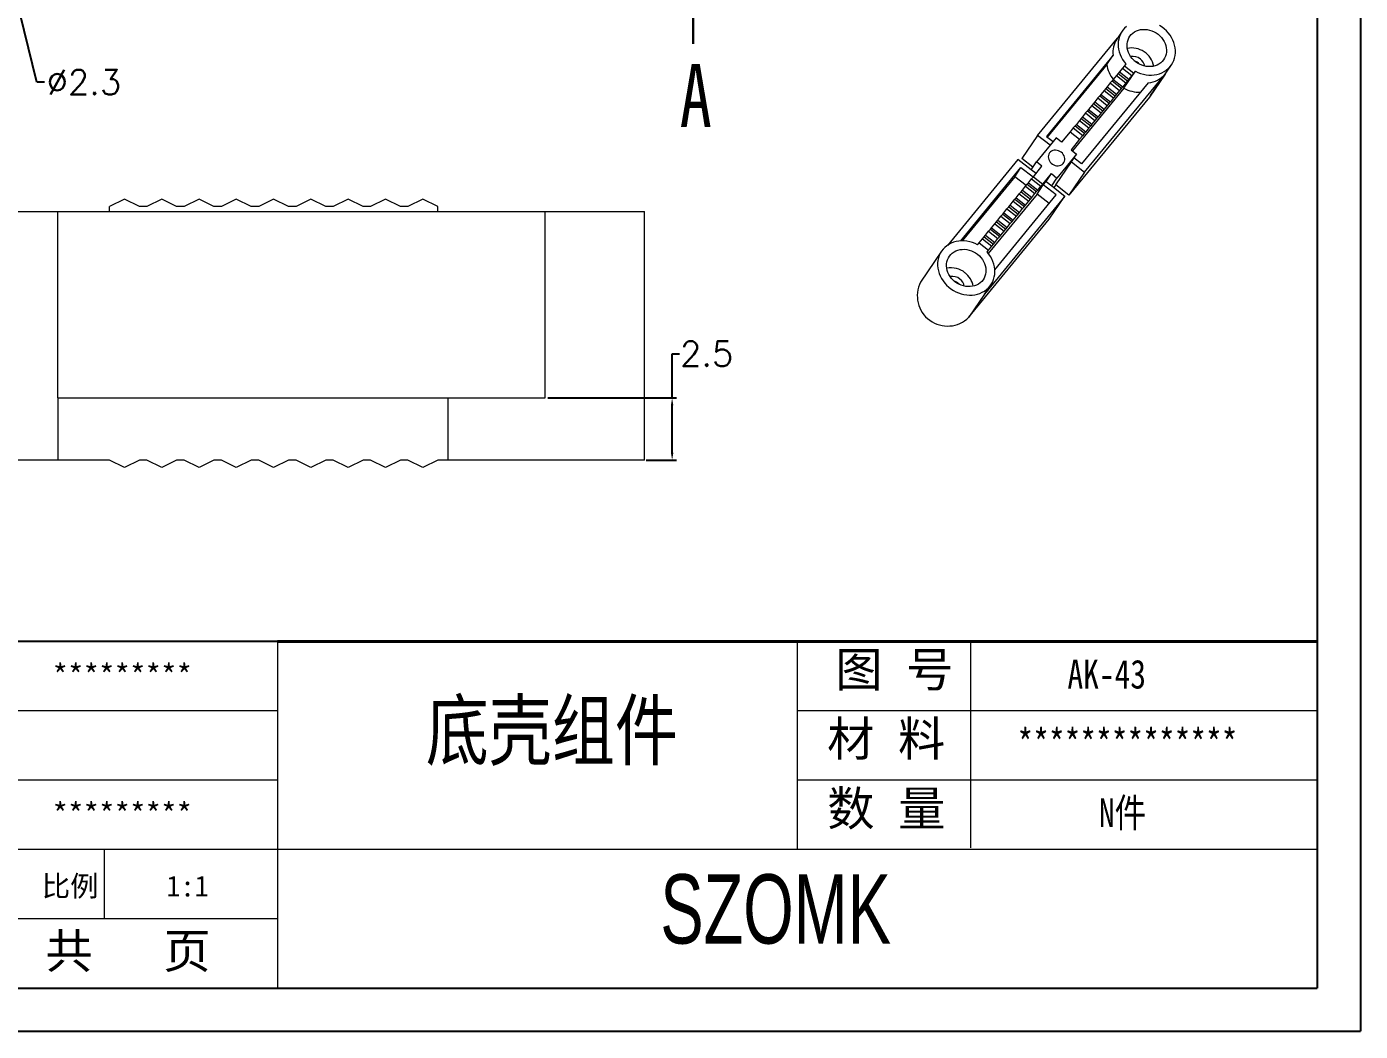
# Model space of a CAD drawing. Header units: inches. Extents: x 3735 to 5010, y 1126 to 1400.
# Drawn here: x 3785.3 to 3839, y 1125.7 to 1166.1 of the extents above; entities that cross this region are included whole.
import ezdxf

# ---------------------------------------------------------------- set-up
doc = ezdxf.new("R2010")
doc.units = ezdxf.units.IN
doc.header["$LTSCALE"] = 15
doc.layers.add('文字', color=81, linetype='Continuous')
doc.layers.add('粗实线', color=7, linetype='Continuous', lineweight=30)
doc.layers.add('细实线', color=3, linetype='Continuous', lineweight=9)
doc.styles.add('SLDTEXTSTYLE0', font='TXT', dxfattribs={"width": 0.75})
doc.styles.get("Standard").update_dxf_attribs({"font": 'txt', "bigfont": 'gbcbig.shx'})
doc.styles.add('宋体', font='', dxfattribs={"width": 0.8, "height": 3.5})
doc.styles.add('长仿宋', font='', dxfattribs={"width": 0.7, "height": 4})
doc.styles.get('宋体').set_extended_font_data('SimSun')
doc.styles.get('长仿宋').set_extended_font_data('SimSun')
doc.dimstyles.new('1.5', dxfattribs={"dimtxt": 1, "dimasz": 0.3, "dimexe": 0.18, "dimexo": 0.0625, "dimgap": 0.09, "dimtad": 0, "dimtih": 1, "dimtoh": 1, "dimdsep": 46, "dimtxsty": 'Standard', "dimcen": 0, "dimclrd": 3, "dimclre": 3, "dimadec": 0, "dimazin": 2, "dimtfac": 1, "dimtofl": 0, "dimtmove": 0, "dimatfit": 3, "dimfxl": 1, "dimtolj": 1, "dimtzin": 0, "dimarcsym": 0})

# ---------------------------------------------------------------- blocks, each defined once
blk = doc.blocks.new('*D287')
at = {"color": 3, "lineweight": -2}
for p, q in [((3785.746, 1163.836), (3784.531, 1168.768)), ((3786.046, 1163.836), (3785.746, 1163.836))]:
    blk.add_line(p, q, dxfattribs=at)
at = {"color": 3}
blk.add_solid([(3784.579, 1168.78), (3784.482, 1168.756), (3784.459, 1169.059)], dxfattribs=at)
at = {"layer": 'Defpoints', "color": 0}
for p in [(3783.908, 1171.292), (3784.459, 1169.059)]:
    blk.add_point(p, dxfattribs=at)
at = {"color": 0, "insert": (3787.636, 1163.836), "char_height": 1, "attachment_point": 5}
blk.add_mtext('\\A1;∅2.3', dxfattribs=at)
blk = doc.blocks.new('*D293')
at = {"color": 3, "lineweight": -2}
for p, q in [((3811.289, 1151.133), (3811.289, 1152.911)), ((3811.289, 1152.911), (3811.589, 1152.911)), ((3806.286, 1151.133), (3811.469, 1151.133)), ((3811.289, 1148.933), (3811.289, 1150.833)), ((3810.246, 1148.633), (3811.469, 1148.633))]:
    blk.add_line(p, q, dxfattribs=at)
at = {"color": 3}
for points in [[(3811.239, 1150.833), (3811.339, 1150.833), (3811.289, 1151.133)], [(3811.239, 1148.933), (3811.339, 1148.933), (3811.289, 1148.633)]]:
    blk.add_solid(points, dxfattribs=at)
at = {"layer": 'Defpoints', "color": 0}
for p in [(3806.224, 1151.133), (3810.184, 1148.633), (3811.289, 1148.633)]:
    blk.add_point(p, dxfattribs=at)
at = {"color": 0, "insert": (3812.679, 1152.911), "char_height": 1, "attachment_point": 5}
blk.add_mtext('\\A1;2.5', dxfattribs=at)

msp = doc.modelspace()

# ---------------------------------------------------------------- linework, layer by layer
for p, q in [((3838.964, 1198.813), (3838.964, 1125.657)), ((3837.222, 1197.071), (3837.222, 1127.398)), ((3795.418, 1141.333), (3774.516, 1141.333)), ((3738.176, 1127.398), (3837.222, 1127.398)), ((3735.499, 1125.657), (3838.964, 1125.657))]:
    msp.add_line(p, q)
at = {"color": 7, "linetype": 'Continuous', "lineweight": 30}
msp.add_line((3812.132, 1165.376), (3812.132, 1170.176), dxfattribs=at)
at = {"color": 7, "linetype": 'Continuous', "lineweight": 15}
for p, q in [((3825.988, 1161.696), (3829.195, 1165.605)), ((3829.382, 1165.882), (3829.172, 1165.571)), ((3829.021, 1164.921), (3826.339, 1161.652)), ((3828.769, 1164.548), (3829.021, 1164.921)), ((3828.769, 1164.548), (3826.372, 1161.627)), ((3829.4, 1164.405), (3829.276, 1164.247)), ((3829.474, 1164.489), (3829.4, 1164.405)), ((3829.4, 1164.405), (3829.778, 1164.11)), ((3829.54, 1164.569), (3829.474, 1164.489)), ((3829.474, 1164.489), (3829.852, 1164.193)), ((3830.53, 1163.295), (3831.37, 1164.537)), ((3830.437, 1163.812), (3827.756, 1160.544)), ((3827.876, 1160.218), (3831.11, 1164.16)), ((3828.906, 1163.802), (3828.781, 1163.644)), ((3828.979, 1163.885), (3828.906, 1163.802)), ((3828.906, 1163.802), (3829.283, 1163.506)), ((3829.029, 1163.946), (3828.979, 1163.885)), ((3828.979, 1163.885), (3829.357, 1163.59)), ((3829.153, 1164.104), (3829.029, 1163.946)), ((3829.029, 1163.946), (3829.407, 1163.65)), ((3829.227, 1164.187), (3829.153, 1164.104)), ((3829.153, 1164.104), (3829.531, 1163.808)), ((3829.276, 1164.247), (3829.227, 1164.187)), ((3829.227, 1164.187), (3829.605, 1163.891)), ((3829.276, 1164.247), (3829.654, 1163.952)), ((3829.531, 1163.808), (3829.407, 1163.65)), ((3829.456, 1163.59), (3829.918, 1164.273)), ((3829.605, 1163.891), (3829.531, 1163.808)), ((3829.654, 1163.952), (3829.605, 1163.891)), ((3829.778, 1164.11), (3829.654, 1163.952)), ((3829.852, 1164.193), (3829.778, 1164.11)), ((3829.918, 1164.273), (3829.852, 1164.193)), ((3831.11, 1164.16), (3830.48, 1163.228)), ((3829.456, 1163.59), (3827.391, 1161.073)), ((3828.484, 1163.282), (3828.411, 1163.199)), ((3828.534, 1163.342), (3828.484, 1163.282)), ((3828.484, 1163.282), (3828.862, 1162.986)), ((3828.658, 1163.5), (3828.534, 1163.342)), ((3828.534, 1163.342), (3828.912, 1163.047)), ((3828.732, 1163.584), (3828.658, 1163.5)), ((3828.658, 1163.5), (3829.036, 1163.205)), ((3828.781, 1163.644), (3828.732, 1163.584)), ((3828.732, 1163.584), (3829.11, 1163.288)), ((3828.781, 1163.644), (3829.159, 1163.348)), ((3829.11, 1163.288), (3829.036, 1163.205)), ((3829.159, 1163.348), (3829.11, 1163.288)), ((3829.283, 1163.506), (3829.159, 1163.348)), ((3829.357, 1163.59), (3829.283, 1163.506)), ((3829.407, 1163.65), (3829.357, 1163.59)), ((3830.53, 1163.295), (3830.48, 1163.228)), ((3830.48, 1163.228), (3827.246, 1159.287)), ((3828.039, 1162.739), (3827.99, 1162.679)), ((3828.163, 1162.897), (3828.039, 1162.739)), ((3828.039, 1162.739), (3828.417, 1162.443)), ((3828.237, 1162.98), (3828.163, 1162.897)), ((3828.163, 1162.897), (3828.541, 1162.601)), ((3828.286, 1163.041), (3828.237, 1162.98)), ((3828.237, 1162.98), (3828.615, 1162.685)), ((3828.411, 1163.199), (3828.286, 1163.041)), ((3828.286, 1163.041), (3828.664, 1162.745)), ((3828.411, 1163.199), (3828.788, 1162.903)), ((3828.664, 1162.745), (3828.615, 1162.685)), ((3828.788, 1162.903), (3828.664, 1162.745)), ((3828.862, 1162.986), (3828.788, 1162.903)), ((3828.912, 1163.047), (3828.862, 1162.986)), ((3829.036, 1163.205), (3828.912, 1163.047)), ((3827.668, 1162.294), (3827.544, 1162.136)), ((3827.742, 1162.377), (3827.668, 1162.294)), ((3827.668, 1162.294), (3828.046, 1161.998)), ((3827.792, 1162.437), (3827.742, 1162.377)), ((3827.742, 1162.377), (3828.12, 1162.081)), ((3827.916, 1162.595), (3827.792, 1162.437)), ((3827.792, 1162.437), (3828.169, 1162.142)), ((3827.99, 1162.679), (3827.916, 1162.595)), ((3827.916, 1162.595), (3828.293, 1162.3)), ((3827.99, 1162.679), (3828.367, 1162.383)), ((3828.293, 1162.3), (3828.169, 1162.142)), ((3828.367, 1162.383), (3828.293, 1162.3)), ((3828.417, 1162.443), (3828.367, 1162.383)), ((3828.541, 1162.601), (3828.417, 1162.443)), ((3828.615, 1162.685), (3828.541, 1162.601)), ((3825.988, 1161.696), (3825.358, 1160.765)), ((3826.492, 1161.302), (3825.988, 1161.696)), ((3826.339, 1161.652), (3826.607, 1161.443)), ((3827.297, 1161.834), (3826.953, 1161.416)), ((3827.421, 1161.992), (3827.297, 1161.834)), ((3827.297, 1161.834), (3827.674, 1161.539)), ((3827.495, 1162.075), (3827.421, 1161.992)), ((3827.421, 1161.992), (3827.799, 1161.696)), ((3827.544, 1162.136), (3827.495, 1162.075)), ((3827.495, 1162.075), (3827.872, 1161.78)), ((3827.544, 1162.136), (3827.922, 1161.84)), ((3827.799, 1161.696), (3827.674, 1161.539)), ((3827.872, 1161.78), (3827.799, 1161.696)), ((3827.922, 1161.84), (3827.872, 1161.78)), ((3828.046, 1161.998), (3827.922, 1161.84)), ((3828.12, 1162.081), (3828.046, 1161.998)), ((3828.169, 1162.142), (3828.12, 1162.081)), ((3826.729, 1161.591), (3825.937, 1160.626)), ((3826.953, 1161.416), (3826.729, 1161.591)), ((3827.674, 1161.539), (3827.331, 1161.12)), ((3827.331, 1161.12), (3827.555, 1160.945)), ((3825.196, 1160.731), (3822.357, 1157.271)), ((3825.727, 1160.315), (3825.196, 1160.731)), ((3825.798, 1160.42), (3825.358, 1160.765)), ((3825.727, 1160.315), (3825.937, 1160.626)), ((3826.161, 1160.45), (3825.937, 1160.626)), ((3826.715, 1159.702), (3827.345, 1160.634)), ((3827.555, 1160.945), (3826.763, 1159.979)), ((3827.345, 1160.634), (3827.555, 1160.945)), ((3827.345, 1160.634), (3827.876, 1160.218)), ((3827.756, 1160.544), (3827.447, 1160.785)), ((3822.893, 1157.451), (3825.317, 1160.406)), ((3825.065, 1160.033), (3822.948, 1157.453)), ((3825.065, 1160.033), (3825.317, 1160.406)), ((3825.522, 1159.675), (3825.065, 1160.033)), ((3825.317, 1160.406), (3825.808, 1160.021)), ((3825.924, 1160.161), (3825.727, 1160.315)), ((3825.744, 1159.949), (3825.818, 1160.032)), ((3825.818, 1160.032), (3826.161, 1160.45)), ((3825.818, 1160.032), (3826.196, 1159.736)), ((3826.196, 1159.736), (3826.539, 1160.155)), ((3826.329, 1159.844), (3826.539, 1160.155)), ((3826.539, 1160.155), (3826.763, 1159.979)), ((3827.876, 1160.218), (3827.246, 1159.287)), ((3825.323, 1159.429), (3825.373, 1159.489)), ((3825.373, 1159.489), (3825.497, 1159.647)), ((3825.373, 1159.489), (3825.75, 1159.194)), ((3825.497, 1159.647), (3825.571, 1159.73)), ((3825.497, 1159.647), (3825.875, 1159.351)), ((3825.571, 1159.73), (3825.62, 1159.791)), ((3825.571, 1159.73), (3825.948, 1159.435)), ((3825.62, 1159.791), (3825.744, 1159.949)), ((3825.62, 1159.791), (3825.998, 1159.495)), ((3825.744, 1159.949), (3826.122, 1159.653)), ((3825.948, 1159.435), (3825.998, 1159.495)), ((3825.962, 1159.331), (3826.214, 1159.704)), ((3825.998, 1159.495), (3826.122, 1159.653)), ((3826.122, 1159.653), (3826.196, 1159.736)), ((3826.214, 1159.704), (3826.329, 1159.844)), ((3826.733, 1159.297), (3826.214, 1159.704)), ((3826.329, 1159.844), (3826.553, 1159.669)), ((3826.553, 1159.669), (3826.763, 1159.979)), ((3826.553, 1159.669), (3827.085, 1159.253)), ((3826.715, 1159.702), (3826.635, 1159.605)), ((3827.246, 1159.287), (3826.715, 1159.702)), ((3789.264, 1159.133), (3788.664, 1158.833)), ((3789.864, 1158.833), (3789.264, 1159.133)), ((3790.764, 1159.133), (3790.164, 1158.833)), ((3791.364, 1158.833), (3790.764, 1159.133)), ((3792.264, 1159.133), (3791.664, 1158.833)), ((3792.864, 1158.833), (3792.264, 1159.133)), ((3793.764, 1159.133), (3793.164, 1158.833)), ((3794.364, 1158.833), (3793.764, 1159.133)), ((3795.264, 1159.133), (3794.664, 1158.833)), ((3795.864, 1158.833), (3795.264, 1159.133)), ((3796.764, 1159.133), (3796.164, 1158.833)), ((3797.364, 1158.833), (3796.764, 1159.133)), ((3798.264, 1159.133), (3797.664, 1158.833)), ((3798.864, 1158.833), (3798.264, 1159.133)), ((3799.764, 1159.133), (3799.164, 1158.833)), ((3800.364, 1158.833), (3799.764, 1159.133)), ((3801.264, 1159.133), (3800.664, 1158.833)), ((3801.864, 1158.833), (3801.264, 1159.133)), ((3827.085, 1159.253), (3823.851, 1155.312)), ((3825.962, 1159.331), (3824.002, 1156.943)), ((3824.266, 1156.29), (3826.733, 1159.297)), ((3824.878, 1158.886), (3825.002, 1159.044)), ((3825.002, 1159.044), (3825.076, 1159.127)), ((3825.002, 1159.044), (3825.38, 1158.748)), ((3825.076, 1159.127), (3825.125, 1159.187)), ((3825.076, 1159.127), (3825.454, 1158.832)), ((3825.125, 1159.187), (3825.249, 1159.345)), ((3825.125, 1159.187), (3825.503, 1158.892)), ((3825.249, 1159.345), (3825.323, 1159.429)), ((3825.249, 1159.345), (3825.627, 1159.05)), ((3825.323, 1159.429), (3825.701, 1159.133)), ((3825.503, 1158.892), (3825.627, 1159.05)), ((3825.627, 1159.05), (3825.701, 1159.133)), ((3825.701, 1159.133), (3825.75, 1159.194)), ((3825.75, 1159.194), (3825.875, 1159.351)), ((3825.875, 1159.351), (3825.948, 1159.435)), ((3826.448, 1158.95), (3825.962, 1159.331)), ((3826.454, 1158.321), (3827.085, 1159.253)), ((3781.784, 1158.633), (3786.584, 1158.633)), ((3786.584, 1151.133), (3786.584, 1158.633)), ((3786.584, 1158.633), (3806.184, 1158.633)), ((3788.664, 1158.633), (3788.664, 1158.833)), ((3790.164, 1158.833), (3789.864, 1158.833)), ((3791.664, 1158.833), (3791.364, 1158.833)), ((3793.164, 1158.833), (3792.864, 1158.833)), ((3794.664, 1158.833), (3794.364, 1158.833)), ((3796.164, 1158.833), (3795.864, 1158.833)), ((3797.664, 1158.833), (3797.364, 1158.833)), ((3799.164, 1158.833), (3798.864, 1158.833)), ((3800.664, 1158.833), (3800.364, 1158.833)), ((3801.864, 1158.633), (3801.864, 1158.833)), ((3806.184, 1151.133), (3806.184, 1158.633)), ((3806.184, 1158.633), (3810.184, 1158.633)), ((3810.184, 1148.633), (3810.184, 1158.633)), ((3824.383, 1158.283), (3824.507, 1158.44)), ((3824.507, 1158.44), (3824.581, 1158.524)), ((3824.507, 1158.44), (3824.885, 1158.145)), ((3824.581, 1158.524), (3824.63, 1158.584)), ((3824.581, 1158.524), (3824.959, 1158.228)), ((3824.63, 1158.584), (3824.755, 1158.742)), ((3824.63, 1158.584), (3825.008, 1158.289)), ((3824.755, 1158.742), (3824.828, 1158.826)), ((3824.755, 1158.742), (3825.132, 1158.447)), ((3824.828, 1158.826), (3824.878, 1158.886)), ((3824.828, 1158.826), (3825.206, 1158.53)), ((3824.878, 1158.886), (3825.256, 1158.59)), ((3825.008, 1158.289), (3825.132, 1158.447)), ((3825.132, 1158.447), (3825.206, 1158.53)), ((3825.206, 1158.53), (3825.256, 1158.59)), ((3825.256, 1158.59), (3825.38, 1158.748)), ((3825.38, 1158.748), (3825.454, 1158.832)), ((3825.454, 1158.832), (3825.503, 1158.892)), ((3823.221, 1154.38), (3826.454, 1158.321)), ((3824.012, 1157.837), (3824.086, 1157.921)), ((3824.086, 1157.921), (3824.135, 1157.981)), ((3824.086, 1157.921), (3824.464, 1157.625)), ((3824.135, 1157.981), (3824.26, 1158.139)), ((3824.135, 1157.981), (3824.513, 1157.685)), ((3824.26, 1158.139), (3824.333, 1158.222)), ((3824.26, 1158.139), (3824.637, 1157.843)), ((3824.333, 1158.222), (3824.383, 1158.283)), ((3824.333, 1158.222), (3824.711, 1157.927)), ((3824.383, 1158.283), (3824.761, 1157.987)), ((3824.637, 1157.843), (3824.711, 1157.927)), ((3824.711, 1157.927), (3824.761, 1157.987)), ((3824.761, 1157.987), (3824.885, 1158.145)), ((3824.885, 1158.145), (3824.959, 1158.228)), ((3824.959, 1158.228), (3825.008, 1158.289)), ((3823.575, 1157.297), (3823.641, 1157.378)), ((3823.641, 1157.378), (3823.765, 1157.536)), ((3823.641, 1157.378), (3824.018, 1157.082)), ((3823.765, 1157.536), (3823.839, 1157.619)), ((3823.765, 1157.536), (3824.142, 1157.24)), ((3823.839, 1157.619), (3823.888, 1157.679)), ((3823.839, 1157.619), (3824.216, 1157.323)), ((3823.888, 1157.679), (3824.012, 1157.837)), ((3823.888, 1157.679), (3824.266, 1157.384)), ((3824.012, 1157.837), (3824.39, 1157.542)), ((3824.216, 1157.323), (3824.266, 1157.384)), ((3824.266, 1157.384), (3824.39, 1157.542)), ((3824.39, 1157.542), (3824.464, 1157.625)), ((3824.464, 1157.625), (3824.513, 1157.685)), ((3824.513, 1157.685), (3824.637, 1157.843)), ((3822.123, 1157.034), (3821.283, 1155.791)), ((3823.952, 1157.002), (3824.018, 1157.082)), ((3824.018, 1157.082), (3824.142, 1157.24)), ((3824.142, 1157.24), (3824.216, 1157.323)), ((3823.851, 1155.312), (3823.221, 1154.38)), ((3823.851, 1155.312), (3823.901, 1155.378)), ((3823.901, 1155.378), (3824.111, 1155.689)), ((3786.584, 1151.133), (3806.184, 1151.133)), ((3786.584, 1151.133), (3786.584, 1148.633)), ((3802.264, 1151.133), (3802.264, 1148.633)), ((3786.584, 1148.633), (3781.784, 1148.633)), ((3788.664, 1148.633), (3786.584, 1148.633)), ((3789.264, 1148.333), (3788.664, 1148.633)), ((3789.864, 1148.633), (3789.264, 1148.333)), ((3790.164, 1148.633), (3789.864, 1148.633)), ((3790.764, 1148.333), (3790.164, 1148.633)), ((3791.364, 1148.633), (3790.764, 1148.333)), ((3791.664, 1148.633), (3791.364, 1148.633)), ((3792.264, 1148.333), (3791.664, 1148.633)), ((3792.864, 1148.633), (3792.264, 1148.333)), ((3793.164, 1148.633), (3792.864, 1148.633)), ((3793.764, 1148.333), (3793.164, 1148.633)), ((3794.364, 1148.633), (3793.764, 1148.333)), ((3794.664, 1148.633), (3794.364, 1148.633)), ((3795.264, 1148.333), (3794.664, 1148.633)), ((3795.864, 1148.633), (3795.264, 1148.333)), ((3796.164, 1148.633), (3795.864, 1148.633)), ((3796.764, 1148.333), (3796.164, 1148.633)), ((3797.364, 1148.633), (3796.764, 1148.333)), ((3797.664, 1148.633), (3797.364, 1148.633)), ((3798.264, 1148.333), (3797.664, 1148.633)), ((3798.864, 1148.633), (3798.264, 1148.333)), ((3799.164, 1148.633), (3798.864, 1148.633)), ((3799.764, 1148.333), (3799.164, 1148.633)), ((3800.364, 1148.633), (3799.764, 1148.333)), ((3800.664, 1148.633), (3800.364, 1148.633)), ((3801.264, 1148.333), (3800.664, 1148.633)), ((3801.864, 1148.633), (3801.264, 1148.333)), ((3802.264, 1148.633), (3801.864, 1148.633)), ((3810.184, 1148.633), (3802.264, 1148.633))]:
    msp.add_line(p, q, dxfattribs=at)
at = {"color": 7, "linetype": 'Continuous', "lineweight": 15, "flags": 128}
for points in [[(3829.559, 1166.076), (3829.485, 1166.008), (3829.419, 1165.932), (3829.361, 1165.85), (3829.313, 1165.762), (3829.275, 1165.669), (3829.248, 1165.571), (3829.23, 1165.47), (3829.224, 1165.367), (3829.228, 1165.262), (3829.243, 1165.157), (3829.268, 1165.052), (3829.303, 1164.949), (3829.349, 1164.848), (3829.404, 1164.75), (3829.468, 1164.657), (3829.54, 1164.569)], [(3829.922, 1164.656), (3829.85, 1164.719), (3829.785, 1164.788), (3829.727, 1164.863), (3829.679, 1164.943), (3829.64, 1165.026), (3829.611, 1165.112), (3829.592, 1165.199), (3829.584, 1165.287), (3829.587, 1165.373), (3829.6, 1165.457), (3829.624, 1165.537), (3829.658, 1165.614), (3829.701, 1165.684), (3829.754, 1165.749), (3829.815, 1165.806), (3829.884, 1165.855), (3829.959, 1165.895), (3830.04, 1165.926), (3830.126, 1165.947), (3830.215, 1165.958), (3830.306, 1165.959), (3830.398, 1165.95), (3830.49, 1165.931), (3830.58, 1165.903), (3830.667, 1165.865), (3830.751, 1165.818), (3830.829, 1165.762), (3830.902, 1165.7), (3830.967, 1165.63), (3831.024, 1165.555), (3831.072, 1165.475), (3831.111, 1165.392), (3831.14, 1165.306), (3831.159, 1165.219), (3831.167, 1165.132), (3831.165, 1165.046), (3831.151, 1164.962), (3831.128, 1164.881), (3831.094, 1164.805), (3831.05, 1164.734), (3830.997, 1164.67), (3830.936, 1164.613), (3830.867, 1164.564), (3830.792, 1164.524), (3830.711, 1164.493), (3830.625, 1164.472), (3830.537, 1164.46), (3830.445, 1164.459), (3830.353, 1164.468), (3830.262, 1164.487), (3830.171, 1164.516), (3830.084, 1164.554), (3830, 1164.601), (3829.922, 1164.656)], [(3829.918, 1164.273), (3830.022, 1164.224), (3830.129, 1164.183), (3830.238, 1164.152), (3830.349, 1164.13), (3830.46, 1164.119), (3830.57, 1164.118), (3830.679, 1164.127), (3830.784, 1164.146), (3830.886, 1164.174), (3830.983, 1164.213), (3831.074, 1164.261), (3831.159, 1164.317), (3831.237, 1164.382), (3831.307, 1164.455), (3831.368, 1164.534), (3831.419, 1164.62), (3831.461, 1164.711), (3831.493, 1164.807), (3831.515, 1164.907), (3831.526, 1165.009), (3831.526, 1165.113), (3831.516, 1165.218), (3831.495, 1165.323), (3831.464, 1165.428), (3831.422, 1165.53), (3831.371, 1165.629), (3831.311, 1165.724), (3831.242, 1165.814), (3831.165, 1165.899), (3831.08, 1165.977), (3830.989, 1166.048), (3830.893, 1166.112)], [(3826.936, 1161.017), (3826.884, 1161.051), (3826.828, 1161.076), (3826.77, 1161.093), (3826.711, 1161.099), (3826.652, 1161.096), (3826.597, 1161.082), (3826.547, 1161.059), (3826.503, 1161.027), (3826.467, 1160.987), (3826.439, 1160.941), (3826.422, 1160.89), (3826.415, 1160.835), (3826.419, 1160.779), (3826.433, 1160.723), (3826.458, 1160.669), (3826.491, 1160.619), (3826.533, 1160.574), (3826.582, 1160.536), (3826.636, 1160.506), (3826.693, 1160.485), (3826.752, 1160.473), (3826.811, 1160.472), (3826.868, 1160.481), (3826.921, 1160.499), (3826.969, 1160.527), (3827.009, 1160.563), (3827.041, 1160.606), (3827.063, 1160.655), (3827.075, 1160.708), (3827.077, 1160.763), (3827.068, 1160.82), (3827.048, 1160.875), (3827.019, 1160.927), (3826.981, 1160.975), (3826.936, 1161.017)], [(3823.575, 1157.297), (3823.471, 1157.347), (3823.364, 1157.388), (3823.254, 1157.419), (3823.143, 1157.44), (3823.032, 1157.452), (3822.922, 1157.453), (3822.814, 1157.444), (3822.708, 1157.425), (3822.606, 1157.396), (3822.509, 1157.358), (3822.418, 1157.31), (3822.333, 1157.253), (3822.255, 1157.189), (3822.186, 1157.116), (3822.125, 1157.037), (3822.073, 1156.951), (3822.031, 1156.86), (3821.999, 1156.764), (3821.977, 1156.664), (3821.966, 1156.562), (3821.966, 1156.457), (3821.976, 1156.352), (3821.997, 1156.247), (3822.029, 1156.143), (3822.07, 1156.041), (3822.121, 1155.942), (3822.182, 1155.847), (3822.251, 1155.757), (3822.328, 1155.672), (3822.412, 1155.593), (3822.503, 1155.522), (3822.6, 1155.459), (3822.701, 1155.404), (3822.807, 1155.358), (3822.915, 1155.321), (3823.025, 1155.294), (3823.136, 1155.276), (3823.247, 1155.269), (3823.356, 1155.272), (3823.464, 1155.285), (3823.568, 1155.308), (3823.668, 1155.341), (3823.763, 1155.384), (3823.851, 1155.435), (3823.933, 1155.495), (3824.008, 1155.563), (3824.074, 1155.638), (3824.131, 1155.721), (3824.179, 1155.809), (3824.217, 1155.902), (3824.245, 1155.999), (3824.262, 1156.1), (3824.269, 1156.204), (3824.265, 1156.308), (3824.25, 1156.414), (3824.225, 1156.518), (3824.189, 1156.622), (3824.144, 1156.723), (3824.089, 1156.82), (3824.025, 1156.913), (3823.952, 1157.002)], [(3822.663, 1155.808), (3822.591, 1155.871), (3822.526, 1155.94), (3822.468, 1156.015), (3822.42, 1156.095), (3822.381, 1156.178), (3822.352, 1156.264), (3822.333, 1156.351), (3822.325, 1156.439), (3822.328, 1156.525), (3822.341, 1156.609), (3822.365, 1156.689), (3822.399, 1156.766), (3822.442, 1156.836), (3822.495, 1156.901), (3822.556, 1156.958), (3822.625, 1157.007), (3822.7, 1157.047), (3822.781, 1157.078), (3822.867, 1157.099), (3822.956, 1157.11), (3823.047, 1157.112), (3823.139, 1157.103), (3823.231, 1157.084), (3823.321, 1157.055), (3823.409, 1157.017), (3823.492, 1156.97), (3823.571, 1156.914), (3823.643, 1156.852), (3823.708, 1156.782), (3823.765, 1156.707), (3823.814, 1156.627), (3823.853, 1156.544), (3823.882, 1156.458), (3823.9, 1156.371), (3823.908, 1156.284), (3823.906, 1156.198), (3823.893, 1156.114), (3823.869, 1156.033), (3823.835, 1155.957), (3823.791, 1155.886), (3823.739, 1155.822), (3823.677, 1155.765), (3823.609, 1155.716), (3823.533, 1155.676), (3823.452, 1155.645), (3823.367, 1155.624), (3823.278, 1155.612), (3823.187, 1155.611), (3823.095, 1155.62), (3823.003, 1155.639), (3822.913, 1155.668), (3822.825, 1155.706), (3822.742, 1155.753), (3822.663, 1155.808)]]:
    msp.add_lwpolyline(points, dxfattribs=at)
at = {"color": 7, "linetype": 'Continuous', "lineweight": 15}
for centre, radius, start, end in [((3829.962, 1165.045), 0.949, 146.37, 187.5331), ((3829.768, 1164.31), 0.902, 10.6778, 101.1783), ((3829.815, 1164.388), 0.484, 51.1355, 100.546), ((3829.966, 1164.705), 1.207, 187.4702, 219.0363), ((3829.7, 1164.211), 0.516, 41.6312, 70.2249), ((3829.835, 1164.39), 0.471, 10.8378, 52.8743), ((3830.354, 1164.799), 0.99, 274.8334, 319.7888), ((3830.071, 1164.725), 1.291, 241.5361, 272.5261), ((3822.511, 1155.485), 0.881, 50.952, 101.6233), ((3822.362, 1155.237), 1.213, 152.7979, 315.0843), ((3822.556, 1155.541), 0.484, 51.1355, 100.546), ((3822.441, 1155.363), 0.516, 41.6314, 70.2247), ((3822.576, 1155.542), 0.471, 10.8378, 52.8743), ((3822.536, 1155.475), 0.874, 10.1981, 52.6055)]:
    msp.add_arc(centre, radius, start, end, dxfattribs=at)
at = {"layer": '粗实线', "color": 7, "lineweight": 40}
msp.add_line((3837.222, 1141.333), (3795.418, 1141.333), dxfattribs=at)
at = {"layer": '细实线', "color": 7}
for p, q in [((3795.418, 1141.333), (3795.418, 1127.398)), ((3816.32, 1141.333), (3816.32, 1132.972)), ((3823.287, 1141.333), (3823.287, 1133.031)), ((3795.418, 1138.546), (3774.516, 1138.546)), ((3837.222, 1138.546), (3816.32, 1138.546)), ((3795.418, 1135.759), (3774.516, 1135.759)), ((3837.222, 1135.759), (3816.32, 1135.759)), ((3837.222, 1132.972), (3774.516, 1132.972)), ((3788.451, 1132.972), (3788.451, 1130.185)), ((3795.418, 1130.185), (3774.516, 1130.185))]:
    msp.add_line(p, q, dxfattribs=at)

# ---------------------------------------------------------------- texts
at = {"color": 7, "linetype": 'Continuous', "insert": (3811.591, 1164.567), "char_height": 2.54, "attachment_point": 1, "style": 'SLDTEXTSTYLE0'}
msp.add_mtext('A', dxfattribs=at)
at = {"char_height": 0.91653, "width": 520.9074, "attachment_point": 1}
for insert in [(3786.372, 1140.424), (3786.372, 1134.85)]:
    msp.add_mtext('{\\fSimHei|b0|i0|c134|p49;*********}', dxfattribs=dict(at, insert=insert))
at = {"layer": '文字', "color": 0, "attachment_point": 1, "style": '宋体'}
for s, insert, char_height, width in [('{\\H1.111x;AK-43}', (3827.186, 1140.605), 1.04509, 12.08247), ('底壳组件', (3801.384, 1138.927), 2.3224, 29.69146), ('{\\H1.111x;**************}', (3825.176, 1137.818), 1.04509, 12.08247), ('{\\H1.111x;N件}', (3828.451, 1135.031), 1.04509, 12.08247)]:
    msp.add_mtext(s, dxfattribs=dict(at, insert=insert, char_height=char_height, width=width))
at = {"layer": '粗实线', "insert": (3810.814, 1131.974), "char_height": 2.78692, "width": 31.25253, "attachment_point": 1, "style": '长仿宋'}
msp.add_mtext('{\\fSTXinwei|b0|i0|c134|p2;SZOMK}', dxfattribs=at)
at = {"layer": '细实线', "color": 7, "attachment_point": 1}
for s, insert, char_height, width in [('{\\fSimSun|b0|i0|c134|p54;图 号}', (3817.852, 1140.91), 1.39346, 6.9673), ('{\\fSimSun|b0|i0|c134|p54;材 料   }', (3817.522, 1138.123), 1.39346, 6.9673), ('{\\fSimSun|b0|i0|c134|p54;数 量}', (3817.528, 1135.322), 1.39346, 6.29582), ('{\\fSimSun|b0|i0|c134|p54;比例}', (3785.942, 1131.917), 0.83608, 3.67011), ('{\\fSimSun|b0|i0|c134|p54;1:1}', (3790.95, 1131.917), 0.83608, 3.67011), ('{\\fSimSun|b0|i0|c134|p54; 共   页}', (3785.138, 1129.588), 1.39346, 10.45094)]:
    msp.add_mtext(s, dxfattribs=dict(at, insert=insert, char_height=char_height, width=width))

# ---------------------------------------------------------------- dimensions: what is measured, and where the dimension line sits
dim = msp.add_diameter_dim_2p(p1=(3783.908, 1171.292), p2=(3784.459, 1169.059), dimstyle='1.5')
dim.commit()
dim.dimension.update_dxf_attribs({"geometry": '*D287', "text_midpoint": (3787.636, 1163.836), "dimtype": 163})
dim = msp.add_linear_dim(base=(3811.289, 1148.633), p1=(3806.224, 1151.133), p2=(3810.184, 1148.633), angle=90, dimstyle='1.5')
dim.commit()
dim.dimension.update_dxf_attribs({"geometry": '*D293', "text_midpoint": (3812.679, 1152.911), "dimtype": 160})

doc.saveas('drawing.dxf')
